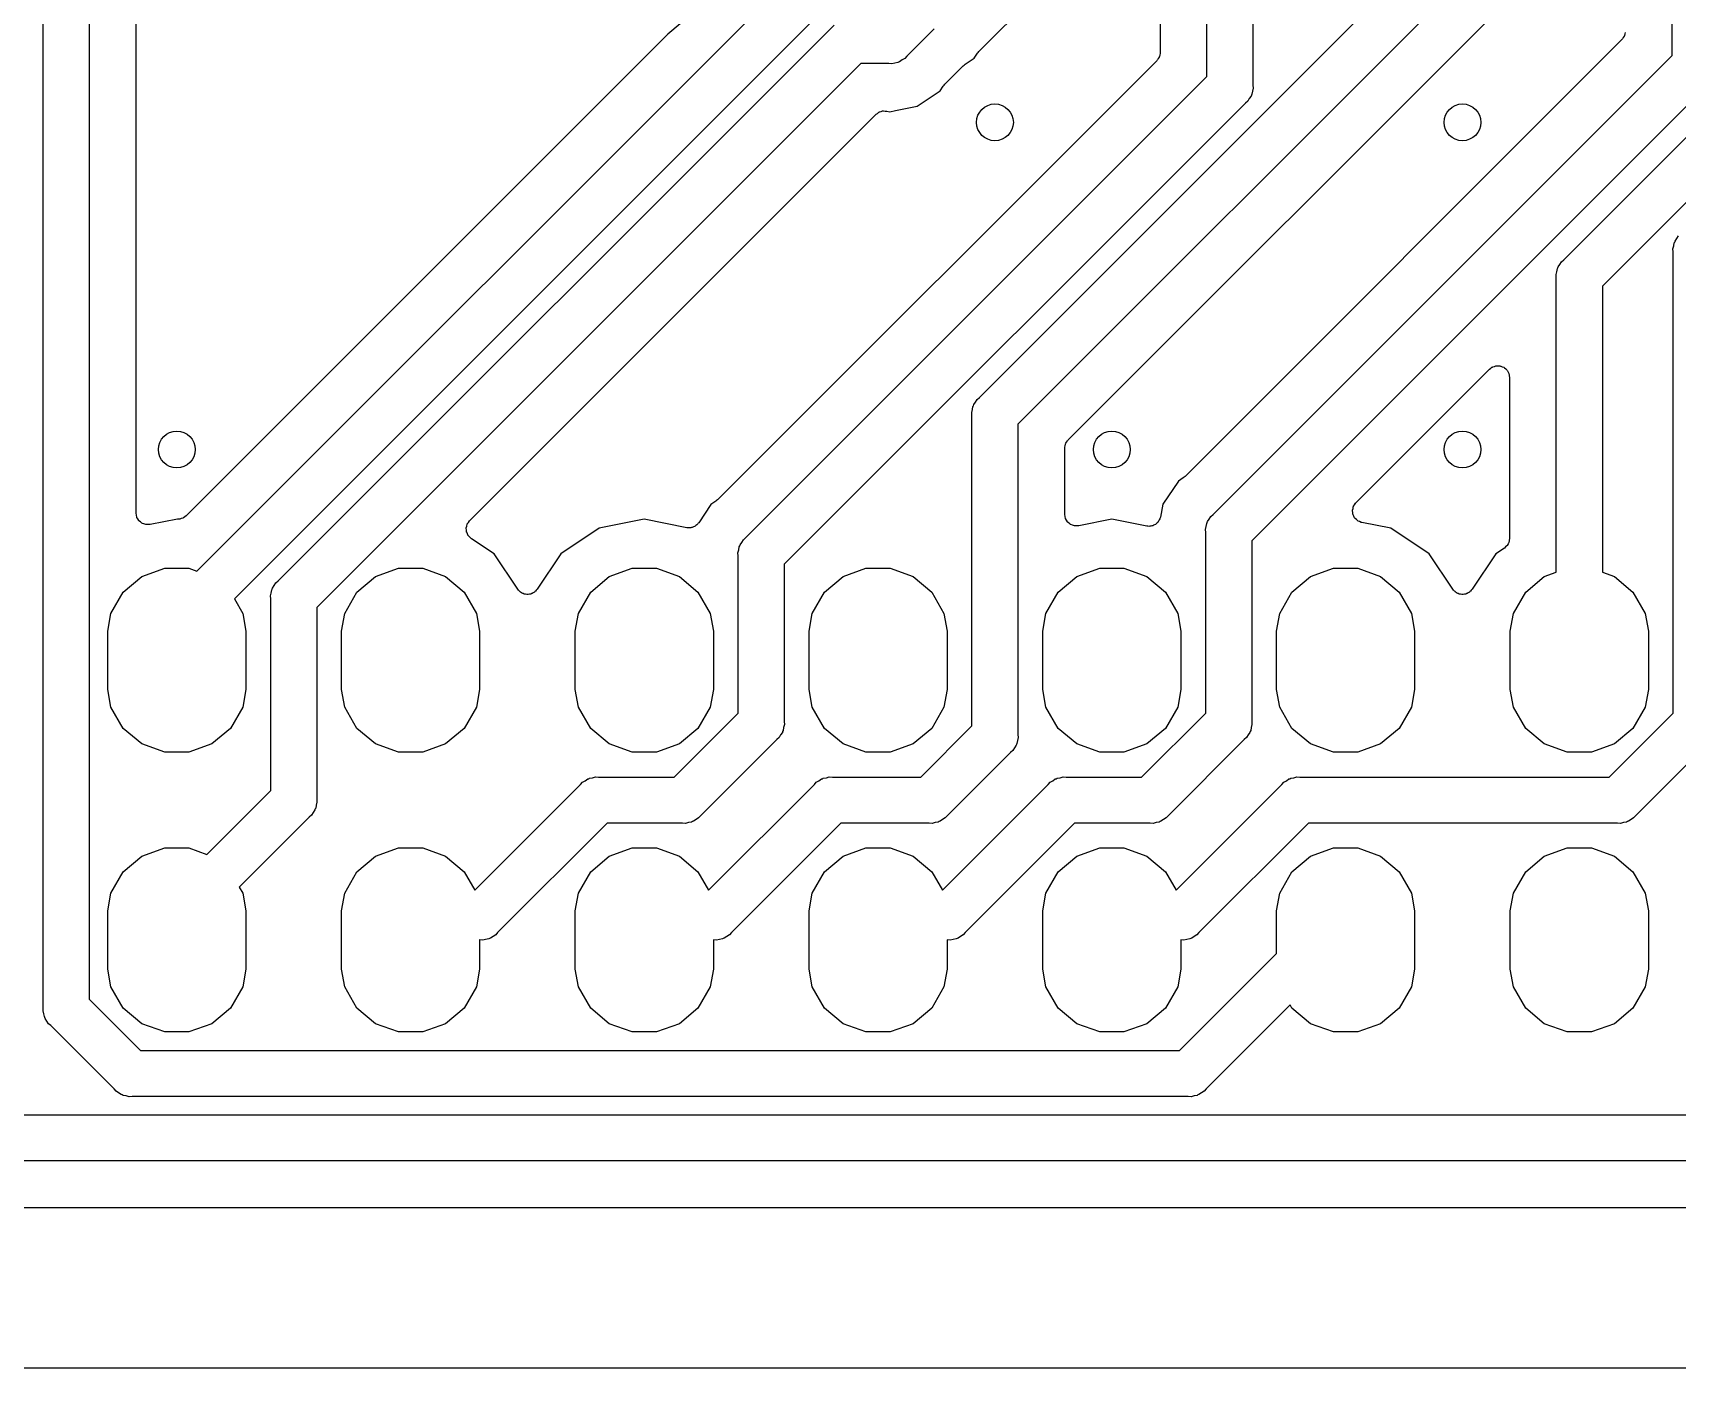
# Model space of a CAD drawing. Extents: x 106 to 188.7, y -135.7 to -88.7.
# Drawn here: x 122.9 to 140.76, y -135.71 to -121.2 of the extents above; entities that cross this region are included whole.
import ezdxf

# ---------------------------------------------------------------- set-up
doc = ezdxf.new("R2010")
doc.units = 0
doc.header["$MEASUREMENT"] = 0
doc.layers.add('BLACK', color=7, linetype='CONTINUOUS')

msp = doc.modelspace()

# ---------------------------------------------------------------- linework, layer by layer
at = {"layer": 'BLACK', "linetype": 'CONTINUOUS'}
for p, q in [((123.009, -131.796), (123.009, -112.971)), ((123.509, -113.064), (123.509, -131.703)), ((140.707, -121.448), (140.707, -115.848)), ((135.653, -121.677), (135.653, -118.601)), ((136.153, -118.694), (136.153, -121.769)), ((124.678, -127.051), (131.504, -120.226)), ((133.181, -125.165), (138.18, -120.165)), ((131.957, -120.48), (125.085, -127.352)), ((138.599, -120.453), (133.6, -125.453)), ((133.175, -121.404), (133.755, -120.824)), ((134.145, -125.626), (138.904, -120.867)), ((124.017, -126.421), (124.017, -121.079)), ((125.561, -127.158), (131.603, -121.116)), ((129.929, -121.103), (129.797, -121.214)), ((135.145, -121.063), (135.145, -121.414)), ((129.797, -121.214), (124.561, -126.45)), ((132.688, -121.157), (132.391, -121.454)), ((140.162, -121.275), (135.416, -126.021)), ((139.531, -123.667), (141.99, -121.207)), ((140.165, -121.27), (140.162, -121.275)), ((140.17, -121.267), (140.165, -121.27)), ((140.178, -121.252), (140.17, -121.267)), ((140.187, -121.239), (140.178, -121.252)), ((140.189, -121.233), (140.187, -121.239)), ((140.192, -121.229), (140.189, -121.233)), ((140.195, -121.212), (140.192, -121.229)), ((140.199, -121.196), (140.195, -121.212)), ((132.37, -121.479), (132.341, -121.496)), ((132.391, -121.454), (132.37, -121.479)), ((133.025, -121.542), (133.124, -121.476)), ((133.124, -121.476), (133.159, -121.423)), ((133.159, -121.423), (133.168, -121.414)), ((133.168, -121.414), (133.175, -121.404)), ((135.123, -121.481), (135.115, -121.495)), ((135.133, -121.467), (135.123, -121.481)), ((135.134, -121.462), (135.133, -121.467)), ((135.137, -121.457), (135.134, -121.462)), ((135.14, -121.441), (135.137, -121.457)), ((135.144, -121.425), (135.14, -121.441)), ((135.145, -121.414), (135.144, -121.419)), ((135.144, -121.419), (135.144, -121.425)), ((135.721, -126.435), (140.707, -121.448)), ((131.891, -121.535), (125.98, -127.446)), ((135.108, -121.504), (130.336, -126.275)), ((132.196, -121.535), (131.891, -121.535)), ((132.229, -121.538), (132.196, -121.535)), ((132.261, -121.529), (132.229, -121.538)), ((132.294, -121.524), (132.261, -121.529)), ((132.303, -121.518), (132.294, -121.524)), ((132.314, -121.515), (132.303, -121.518)), ((132.341, -121.496), (132.314, -121.515)), ((132.805, -121.759), (133.006, -121.558)), ((133.006, -121.558), (133.016, -121.551)), ((133.016, -121.551), (133.025, -121.542)), ((135.111, -121.499), (135.108, -121.504)), ((135.115, -121.495), (135.111, -121.499)), ((142.409, -121.496), (139.95, -123.955)), ((130.641, -126.689), (135.653, -121.677)), ((132.503, -121.999), (132.753, -121.831)), ((132.753, -121.831), (132.789, -121.779)), ((132.789, -121.779), (132.797, -121.77)), ((132.797, -121.77), (132.805, -121.759)), ((141.126, -121.736), (136.14, -126.723)), ((136.147, -121.834), (136.141, -121.867)), ((136.156, -121.802), (136.147, -121.834)), ((136.153, -121.769), (136.156, -121.802)), ((136.072, -121.965), (131.06, -126.977)), ((132.269, -122.045), (132.503, -121.999)), ((136.097, -121.943), (136.072, -121.965)), ((136.114, -121.915), (136.097, -121.943)), ((136.133, -121.888), (136.114, -121.915)), ((136.136, -121.877), (136.133, -121.888)), ((136.141, -121.867), (136.136, -121.877)), ((127.642, -126.503), (132.059, -122.086)), ((132.059, -122.086), (132.074, -122.076)), ((132.074, -122.076), (132.088, -122.064)), ((132.088, -122.064), (132.092, -122.063)), ((132.092, -122.063), (132.095, -122.061)), ((132.095, -122.061), (132.112, -122.056)), ((132.112, -122.056), (132.129, -122.05)), ((132.129, -122.05), (132.134, -122.05)), ((132.134, -122.05), (132.138, -122.049)), ((132.138, -122.049), (132.156, -122.051)), ((132.156, -122.051), (132.174, -122.051)), ((132.174, -122.051), (132.207, -122.058)), ((132.207, -122.058), (132.269, -122.045)), ((132.269, -122.045), (132.269, -122.045)), ((140.74, -123.464), (140.759, -123.437)), ((140.759, -123.437), (140.776, -123.408)), ((140.717, -123.549), (140.726, -123.517)), ((140.72, -123.582), (140.717, -123.549)), ((140.72, -128.594), (140.72, -123.582)), ((140.726, -123.517), (140.731, -123.484)), ((140.731, -123.484), (140.737, -123.475)), ((140.737, -123.475), (140.74, -123.464)), ((139.447, -123.829), (139.456, -123.797)), ((139.456, -123.797), (139.461, -123.764)), ((139.461, -123.764), (139.467, -123.755)), ((139.467, -123.755), (139.47, -123.744)), ((139.47, -123.744), (139.489, -123.717)), ((139.489, -123.717), (139.506, -123.688)), ((139.506, -123.688), (139.531, -123.667)), ((139.45, -123.862), (139.447, -123.829)), ((139.45, -127.063), (139.45, -123.862)), ((139.95, -123.955), (139.95, -127.063)), ((137.273, -126.308), (138.725, -124.856)), ((138.725, -124.856), (138.739, -124.846)), ((138.739, -124.846), (138.751, -124.836)), ((138.751, -124.836), (138.757, -124.834)), ((138.757, -124.834), (138.761, -124.83)), ((138.761, -124.83), (138.777, -124.826)), ((138.777, -124.826), (138.793, -124.821)), ((138.793, -124.821), (138.799, -124.821)), ((138.799, -124.821), (138.804, -124.819)), ((138.804, -124.819), (138.82, -124.821)), ((138.82, -124.821), (138.837, -124.821)), ((138.837, -124.821), (138.842, -124.822)), ((138.842, -124.822), (138.848, -124.823)), ((138.848, -124.823), (138.863, -124.83)), ((138.863, -124.83), (138.879, -124.836)), ((138.879, -124.836), (138.883, -124.839)), ((138.883, -124.839), (138.888, -124.842)), ((138.888, -124.842), (138.9, -124.853)), ((138.9, -124.853), (138.912, -124.864)), ((138.912, -124.864), (138.915, -124.869)), ((138.915, -124.869), (138.919, -124.873)), ((138.919, -124.873), (138.926, -124.888)), ((138.926, -124.888), (138.934, -124.902)), ((138.934, -124.902), (138.935, -124.908)), ((138.935, -124.908), (138.938, -124.913)), ((138.938, -124.913), (138.939, -124.929)), ((138.939, -124.929), (138.942, -124.946)), ((138.942, -124.946), (138.942, -126.696)), ((133.117, -125.253), (133.12, -125.242)), ((133.12, -125.242), (133.139, -125.215)), ((133.139, -125.215), (133.156, -125.186)), ((133.156, -125.186), (133.181, -125.165)), ((133.097, -125.327), (133.106, -125.295)), ((133.1, -125.36), (133.097, -125.327)), ((133.1, -128.733), (133.1, -125.36)), ((133.106, -125.295), (133.111, -125.262)), ((133.111, -125.262), (133.117, -125.253)), ((133.6, -125.453), (133.6, -128.826)), ((134.108, -125.705), (134.113, -125.688)), ((134.109, -125.71), (134.108, -125.705)), ((134.108, -125.716), (134.109, -125.71)), ((134.108, -126.434), (134.108, -125.716)), ((134.113, -125.688), (134.116, -125.672)), ((134.116, -125.672), (134.118, -125.667)), ((134.118, -125.667), (134.12, -125.662)), ((134.12, -125.662), (134.129, -125.648)), ((134.129, -125.648), (134.138, -125.634)), ((134.138, -125.634), (134.142, -125.63)), ((134.142, -125.63), (134.145, -125.626)), ((135.344, -126.073), (135.176, -126.323)), ((135.396, -126.037), (135.344, -126.073)), ((135.405, -126.029), (135.396, -126.037)), ((135.416, -126.021), (135.405, -126.029)), ((130.316, -126.291), (130.264, -126.327)), ((130.325, -126.283), (130.316, -126.291)), ((130.336, -126.275), (130.325, -126.283)), ((137.258, -126.33), (137.267, -126.314)), ((137.267, -126.314), (137.27, -126.312)), ((137.27, -126.312), (137.273, -126.308)), ((124.018, -126.422), (124.017, -126.421)), ((124.017, -126.423), (124.018, -126.422)), ((124.021, -126.444), (124.017, -126.423)), ((124.025, -126.464), (124.021, -126.444)), ((124.026, -126.465), (124.025, -126.464)), ((124.026, -126.467), (124.026, -126.465)), ((124.037, -126.484), (124.026, -126.467)), ((124.047, -126.502), (124.037, -126.484)), ((124.469, -126.485), (124.169, -126.545)), ((124.482, -126.487), (124.469, -126.485)), ((124.486, -126.486), (124.482, -126.487)), ((124.491, -126.486), (124.486, -126.486)), ((124.508, -126.48), (124.491, -126.486)), ((124.525, -126.475), (124.508, -126.48)), ((124.528, -126.473), (124.525, -126.475)), ((124.532, -126.471), (124.528, -126.473)), ((124.546, -126.46), (124.532, -126.471)), ((124.561, -126.45), (124.546, -126.46)), ((129.54, -126.487), (129.049, -126.585)), ((130.001, -126.579), (129.54, -126.487)), ((130.264, -126.327), (130.131, -126.525)), ((134.108, -126.436), (134.108, -126.434)), ((134.108, -126.437), (134.108, -126.436)), ((134.112, -126.458), (134.108, -126.437)), ((134.116, -126.478), (134.112, -126.458)), ((134.116, -126.479), (134.116, -126.478)), ((134.117, -126.48), (134.116, -126.479)), ((134.127, -126.498), (134.117, -126.48)), ((134.62, -126.487), (134.26, -126.559)), ((134.999, -126.563), (134.62, -126.487)), ((135.136, -126.494), (135.132, -126.504)), ((135.142, -126.484), (135.136, -126.494)), ((135.144, -126.473), (135.142, -126.484)), ((135.148, -126.463), (135.144, -126.473)), ((135.176, -126.323), (135.148, -126.463)), ((135.66, -126.512), (135.679, -126.485)), ((135.679, -126.485), (135.696, -126.456)), ((135.696, -126.456), (135.721, -126.435)), ((137.235, -126.395), (137.236, -126.391)), ((137.238, -126.413), (137.235, -126.395)), ((137.236, -126.387), (137.241, -126.37)), ((137.236, -126.391), (137.236, -126.387)), ((137.24, -126.431), (137.238, -126.413)), ((137.242, -126.435), (137.24, -126.431)), ((137.241, -126.37), (137.244, -126.352)), ((137.242, -126.439), (137.242, -126.435)), ((137.251, -126.455), (137.242, -126.439)), ((137.244, -126.352), (137.246, -126.349)), ((137.246, -126.349), (137.247, -126.344)), ((137.247, -126.344), (137.258, -126.33)), ((137.258, -126.471), (137.251, -126.455)), ((137.261, -126.474), (137.258, -126.471)), ((137.263, -126.478), (137.261, -126.474)), ((137.277, -126.489), (137.263, -126.478)), ((137.29, -126.502), (137.277, -126.489)), ((124.048, -126.503), (124.047, -126.502)), ((124.049, -126.504), (124.048, -126.503)), ((124.065, -126.517), (124.049, -126.504)), ((124.081, -126.531), (124.065, -126.517)), ((124.082, -126.531), (124.081, -126.531)), ((124.083, -126.532), (124.082, -126.531)), ((124.103, -126.539), (124.083, -126.532)), ((124.122, -126.546), (124.103, -126.539)), ((124.124, -126.546), (124.122, -126.546)), ((124.125, -126.546), (124.124, -126.546)), ((124.146, -126.546), (124.125, -126.546)), ((124.166, -126.546), (124.146, -126.546)), ((124.168, -126.545), (124.166, -126.546)), ((124.169, -126.545), (124.168, -126.545)), ((127.605, -126.582), (127.61, -126.562)), ((127.605, -126.583), (127.605, -126.582)), ((127.605, -126.585), (127.605, -126.583)), ((127.607, -126.605), (127.605, -126.585)), ((127.609, -126.626), (127.607, -126.605)), ((127.609, -126.627), (127.609, -126.626)), ((127.61, -126.629), (127.609, -126.627)), ((127.61, -126.562), (127.615, -126.542)), ((127.619, -126.647), (127.61, -126.629)), ((127.615, -126.542), (127.616, -126.541)), ((127.616, -126.539), (127.628, -126.522)), ((127.616, -126.541), (127.616, -126.539)), ((127.627, -126.666), (127.619, -126.647)), ((127.628, -126.667), (127.627, -126.666)), ((127.628, -126.522), (127.64, -126.505)), ((127.629, -126.668), (127.628, -126.667)), ((127.644, -126.682), (127.629, -126.668)), ((127.64, -126.505), (127.641, -126.504)), ((127.641, -126.504), (127.642, -126.503)), ((129.049, -126.585), (128.633, -126.863)), ((130.009, -126.579), (130.001, -126.579)), ((130.017, -126.581), (130.009, -126.579)), ((130.031, -126.58), (130.017, -126.581)), ((130.045, -126.58), (130.031, -126.58)), ((130.053, -126.577), (130.045, -126.58)), ((130.061, -126.576), (130.053, -126.577)), ((130.073, -126.57), (130.061, -126.576)), ((130.086, -126.566), (130.073, -126.57)), ((130.093, -126.561), (130.086, -126.566)), ((130.1, -126.557), (130.093, -126.561)), ((130.11, -126.547), (130.1, -126.557)), ((130.121, -126.538), (130.11, -126.547)), ((130.125, -126.531), (130.121, -126.538)), ((130.131, -126.525), (130.125, -126.531)), ((134.138, -126.516), (134.127, -126.498)), ((134.139, -126.517), (134.138, -126.516)), ((134.14, -126.518), (134.139, -126.517)), ((134.156, -126.531), (134.14, -126.518)), ((134.171, -126.544), (134.156, -126.531)), ((134.173, -126.545), (134.171, -126.544)), ((134.174, -126.546), (134.173, -126.545)), ((134.194, -126.552), (134.174, -126.546)), ((134.213, -126.56), (134.194, -126.552)), ((134.214, -126.56), (134.213, -126.56)), ((134.216, -126.56), (134.214, -126.56)), ((134.236, -126.56), (134.216, -126.56)), ((134.257, -126.56), (134.236, -126.56)), ((134.258, -126.559), (134.257, -126.56)), ((134.26, -126.559), (134.258, -126.559)), ((135.01, -126.563), (134.999, -126.563)), ((135.021, -126.565), (135.01, -126.563)), ((135.032, -126.563), (135.021, -126.565)), ((135.043, -126.564), (135.032, -126.563)), ((135.053, -126.56), (135.043, -126.564)), ((135.064, -126.558), (135.053, -126.56)), ((135.074, -126.553), (135.064, -126.558)), ((135.085, -126.549), (135.074, -126.553)), ((135.093, -126.543), (135.085, -126.549)), ((135.103, -126.537), (135.093, -126.543)), ((135.11, -126.529), (135.103, -126.537)), ((135.119, -126.522), (135.11, -126.529)), ((135.125, -126.512), (135.119, -126.522)), ((135.132, -126.504), (135.125, -126.512)), ((135.637, -126.597), (135.646, -126.565)), ((135.64, -126.63), (135.637, -126.597)), ((135.64, -128.594), (135.64, -126.63)), ((135.646, -126.565), (135.651, -126.532)), ((135.651, -126.532), (135.657, -126.523)), ((135.657, -126.523), (135.66, -126.512)), ((137.293, -126.504), (137.29, -126.502)), ((137.297, -126.507), (137.293, -126.504)), ((137.313, -126.513), (137.297, -126.507)), ((137.33, -126.521), (137.313, -126.513)), ((137.334, -126.521), (137.33, -126.521)), ((137.338, -126.523), (137.334, -126.521)), ((137.651, -126.585), (137.338, -126.523)), ((138.067, -126.863), (137.651, -126.585)), ((127.659, -126.697), (127.644, -126.682)), ((127.66, -126.698), (127.659, -126.697)), ((127.661, -126.699), (127.66, -126.698)), ((127.907, -126.863), (127.661, -126.699)), ((130.557, -126.851), (130.566, -126.819)), ((130.56, -126.884), (130.557, -126.851)), ((130.566, -126.819), (130.571, -126.786)), ((130.571, -126.786), (130.577, -126.777)), ((130.577, -126.777), (130.58, -126.766)), ((130.58, -126.766), (130.599, -126.739)), ((130.599, -126.739), (130.616, -126.71)), ((130.616, -126.71), (130.641, -126.689)), ((136.14, -126.723), (136.14, -128.686)), ((138.886, -126.801), (138.793, -126.863)), ((138.899, -126.789), (138.886, -126.801)), ((138.912, -126.777), (138.899, -126.789)), ((138.914, -126.774), (138.912, -126.777)), ((138.917, -126.771), (138.914, -126.774)), ((138.925, -126.755), (138.917, -126.771)), ((138.934, -126.739), (138.925, -126.755)), ((138.935, -126.735), (138.934, -126.739)), ((138.937, -126.731), (138.935, -126.735)), ((138.939, -126.713), (138.937, -126.731)), ((138.942, -126.696), (138.939, -126.713)), ((124.079, -127.11), (124.328, -127.02)), ((124.328, -127.02), (124.592, -127.02)), ((124.592, -127.02), (124.678, -127.051)), ((126.619, -127.11), (126.868, -127.02)), ((126.868, -127.02), (127.132, -127.02)), ((127.132, -127.02), (127.381, -127.11)), ((128.164, -127.248), (127.907, -126.863)), ((128.633, -126.863), (128.376, -127.248)), ((129.159, -127.11), (129.408, -127.02)), ((129.408, -127.02), (129.672, -127.02)), ((129.672, -127.02), (129.921, -127.11)), ((130.56, -128.594), (130.56, -126.884)), ((131.06, -126.977), (131.06, -128.686)), ((131.699, -127.11), (131.948, -127.02)), ((131.948, -127.02), (132.212, -127.02)), ((132.212, -127.02), (132.461, -127.11)), ((134.239, -127.11), (134.488, -127.02)), ((134.488, -127.02), (134.752, -127.02)), ((134.752, -127.02), (135.001, -127.11)), ((136.779, -127.11), (137.028, -127.02)), ((137.028, -127.02), (137.292, -127.02)), ((137.292, -127.02), (137.541, -127.11)), ((138.324, -127.248), (138.067, -126.863)), ((138.793, -126.863), (138.536, -127.248)), ((123.877, -127.28), (124.079, -127.11)), ((125.5, -127.236), (125.519, -127.208)), ((125.519, -127.208), (125.536, -127.18)), ((125.536, -127.18), (125.561, -127.158)), ((126.417, -127.28), (126.619, -127.11)), ((127.381, -127.11), (127.583, -127.28)), ((128.957, -127.28), (129.159, -127.11)), ((129.921, -127.11), (130.123, -127.28)), ((131.497, -127.28), (131.699, -127.11)), ((132.461, -127.11), (132.663, -127.28)), ((134.037, -127.28), (134.239, -127.11)), ((135.001, -127.11), (135.203, -127.28)), ((136.577, -127.28), (136.779, -127.11)), ((137.541, -127.11), (137.743, -127.28)), ((139.117, -127.28), (139.319, -127.11)), ((139.319, -127.11), (139.45, -127.063)), ((139.95, -127.063), (140.081, -127.11)), ((140.081, -127.11), (140.283, -127.28)), ((123.744, -127.51), (123.877, -127.28)), ((125.085, -127.352), (125.176, -127.51)), ((125.477, -127.321), (125.486, -127.289)), ((125.48, -127.354), (125.477, -127.321)), ((125.48, -129.436), (125.48, -127.354)), ((125.486, -127.289), (125.491, -127.256)), ((125.491, -127.256), (125.497, -127.246)), ((125.497, -127.246), (125.5, -127.236)), ((126.284, -127.51), (126.417, -127.28)), ((127.583, -127.28), (127.716, -127.51)), ((128.174, -127.258), (128.164, -127.248)), ((128.182, -127.269), (128.174, -127.258)), ((128.189, -127.274), (128.182, -127.269)), ((128.195, -127.28), (128.189, -127.274)), ((128.207, -127.286), (128.195, -127.28)), ((128.219, -127.294), (128.207, -127.286)), ((128.227, -127.296), (128.219, -127.294)), ((128.234, -127.3), (128.227, -127.296)), ((128.248, -127.301), (128.234, -127.3)), ((128.262, -127.304), (128.248, -127.301)), ((128.27, -127.304), (128.262, -127.304)), ((128.278, -127.304), (128.27, -127.304)), ((128.292, -127.301), (128.278, -127.304)), ((128.306, -127.3), (128.292, -127.301)), ((128.313, -127.296), (128.306, -127.3)), ((128.321, -127.294), (128.313, -127.296)), ((128.333, -127.286), (128.321, -127.294)), ((128.345, -127.28), (128.333, -127.286)), ((128.351, -127.274), (128.345, -127.28)), ((128.358, -127.269), (128.351, -127.274)), ((128.366, -127.258), (128.358, -127.269)), ((128.376, -127.248), (128.366, -127.258)), ((128.824, -127.51), (128.957, -127.28)), ((130.123, -127.28), (130.256, -127.51)), ((131.364, -127.51), (131.497, -127.28)), ((132.663, -127.28), (132.796, -127.51)), ((133.904, -127.51), (134.037, -127.28)), ((135.203, -127.28), (135.336, -127.51)), ((136.444, -127.51), (136.577, -127.28)), ((137.743, -127.28), (137.876, -127.51)), ((138.334, -127.258), (138.324, -127.248)), ((138.342, -127.269), (138.334, -127.258)), ((138.349, -127.274), (138.342, -127.269)), ((138.355, -127.28), (138.349, -127.274)), ((138.367, -127.286), (138.355, -127.28)), ((138.379, -127.294), (138.367, -127.286)), ((138.387, -127.296), (138.379, -127.294)), ((138.394, -127.3), (138.387, -127.296)), ((138.408, -127.301), (138.394, -127.3)), ((138.422, -127.304), (138.408, -127.301)), ((138.43, -127.304), (138.422, -127.304)), ((138.438, -127.304), (138.43, -127.304)), ((138.452, -127.301), (138.438, -127.304)), ((138.466, -127.3), (138.452, -127.301)), ((138.473, -127.296), (138.466, -127.3)), ((138.481, -127.294), (138.473, -127.296)), ((138.493, -127.286), (138.481, -127.294)), ((138.505, -127.28), (138.493, -127.286)), ((138.511, -127.274), (138.505, -127.28)), ((138.518, -127.269), (138.511, -127.274)), ((138.526, -127.258), (138.518, -127.269)), ((138.536, -127.248), (138.526, -127.258)), ((138.984, -127.51), (139.117, -127.28)), ((140.283, -127.28), (140.416, -127.51)), ((123.71, -127.704), (123.744, -127.51)), ((125.176, -127.51), (125.21, -127.704)), ((125.98, -127.446), (125.98, -129.529)), ((126.25, -127.704), (126.284, -127.51)), ((127.716, -127.51), (127.75, -127.704)), ((128.79, -127.704), (128.824, -127.51)), ((130.256, -127.51), (130.29, -127.704)), ((131.33, -127.704), (131.364, -127.51)), ((132.796, -127.51), (132.83, -127.704)), ((133.87, -127.704), (133.904, -127.51)), ((135.336, -127.51), (135.37, -127.704)), ((136.41, -127.704), (136.444, -127.51)), ((137.876, -127.51), (137.91, -127.704)), ((138.95, -127.704), (138.984, -127.51)), ((140.416, -127.51), (140.45, -127.704)), ((123.71, -128.336), (123.71, -127.704)), ((125.21, -127.704), (125.21, -128.336)), ((126.25, -128.336), (126.25, -127.704)), ((127.75, -127.704), (127.75, -128.336)), ((128.79, -128.336), (128.79, -127.704)), ((130.29, -127.704), (130.29, -128.336)), ((131.33, -128.336), (131.33, -127.704)), ((132.83, -127.704), (132.83, -128.336)), ((133.87, -128.336), (133.87, -127.704)), ((135.37, -127.704), (135.37, -128.336)), ((136.41, -128.336), (136.41, -127.704)), ((137.91, -127.704), (137.91, -128.336)), ((138.95, -128.336), (138.95, -127.704)), ((140.45, -127.704), (140.45, -128.336)), ((123.744, -128.53), (123.71, -128.336)), ((125.21, -128.336), (125.176, -128.53)), ((126.284, -128.53), (126.25, -128.336)), ((127.75, -128.336), (127.716, -128.53)), ((128.824, -128.53), (128.79, -128.336)), ((130.29, -128.336), (130.256, -128.53)), ((131.364, -128.53), (131.33, -128.336)), ((132.83, -128.336), (132.796, -128.53)), ((133.904, -128.53), (133.87, -128.336)), ((135.37, -128.336), (135.336, -128.53)), ((136.444, -128.53), (136.41, -128.336)), ((137.91, -128.336), (137.876, -128.53)), ((138.984, -128.53), (138.95, -128.336)), ((140.45, -128.336), (140.416, -128.53)), ((123.877, -128.76), (123.744, -128.53)), ((125.176, -128.53), (125.043, -128.76)), ((126.417, -128.76), (126.284, -128.53)), ((127.716, -128.53), (127.583, -128.76)), ((128.957, -128.76), (128.824, -128.53)), ((129.864, -129.29), (130.56, -128.594)), ((130.256, -128.53), (130.123, -128.76)), ((131.497, -128.76), (131.364, -128.53)), ((132.796, -128.53), (132.663, -128.76)), ((134.037, -128.76), (133.904, -128.53)), ((134.944, -129.29), (135.64, -128.594)), ((135.336, -128.53), (135.203, -128.76)), ((136.577, -128.76), (136.444, -128.53)), ((137.876, -128.53), (137.743, -128.76)), ((139.117, -128.76), (138.984, -128.53)), ((140.024, -129.29), (140.72, -128.594)), ((140.416, -128.53), (140.283, -128.76)), ((124.079, -128.93), (123.877, -128.76)), ((125.043, -128.76), (124.841, -128.93)), ((126.619, -128.93), (126.417, -128.76)), ((127.583, -128.76), (127.381, -128.93)), ((129.159, -128.93), (128.957, -128.76)), ((130.123, -128.76), (129.921, -128.93)), ((131.04, -128.804), (131.021, -128.832)), ((131.043, -128.794), (131.04, -128.804)), ((131.049, -128.784), (131.043, -128.794)), ((131.054, -128.751), (131.049, -128.784)), ((131.063, -128.719), (131.054, -128.751)), ((131.06, -128.686), (131.063, -128.719)), ((131.699, -128.93), (131.497, -128.76)), ((132.663, -128.76), (132.461, -128.93)), ((132.543, -129.29), (133.1, -128.733)), ((134.239, -128.93), (134.037, -128.76)), ((135.203, -128.76), (135.001, -128.93)), ((136.12, -128.804), (136.101, -128.832)), ((136.123, -128.794), (136.12, -128.804)), ((136.129, -128.784), (136.123, -128.794)), ((136.134, -128.751), (136.129, -128.784)), ((136.143, -128.719), (136.134, -128.751)), ((136.14, -128.686), (136.143, -128.719)), ((136.779, -128.93), (136.577, -128.76)), ((137.743, -128.76), (137.541, -128.93)), ((139.319, -128.93), (139.117, -128.76)), ((140.283, -128.76), (140.081, -128.93)), ((124.328, -129.02), (124.079, -128.93)), ((124.841, -128.93), (124.592, -129.02)), ((126.868, -129.02), (126.619, -128.93)), ((127.381, -128.93), (127.132, -129.02)), ((129.408, -129.02), (129.159, -128.93)), ((129.921, -128.93), (129.672, -129.02)), ((130.979, -128.882), (130.152, -129.709)), ((131.004, -128.86), (130.979, -128.882)), ((131.021, -128.832), (131.004, -128.86)), ((131.948, -129.02), (131.699, -128.93)), ((132.461, -128.93), (132.212, -129.02)), ((133.561, -128.972), (133.544, -129)), ((133.58, -128.944), (133.561, -128.972)), ((133.583, -128.934), (133.58, -128.944)), ((133.589, -128.924), (133.583, -128.934)), ((133.594, -128.891), (133.589, -128.924)), ((133.603, -128.859), (133.594, -128.891)), ((133.6, -128.826), (133.603, -128.859)), ((134.488, -129.02), (134.239, -128.93)), ((135.001, -128.93), (134.752, -129.02)), ((136.059, -128.882), (135.232, -129.709)), ((136.084, -128.86), (136.059, -128.882)), ((136.101, -128.832), (136.084, -128.86)), ((137.028, -129.02), (136.779, -128.93)), ((137.541, -128.93), (137.292, -129.02)), ((139.568, -129.02), (139.319, -128.93)), ((140.081, -128.93), (139.832, -129.02)), ((141.139, -128.882), (140.312, -129.709)), ((124.592, -129.02), (124.328, -129.02)), ((127.132, -129.02), (126.868, -129.02)), ((129.672, -129.02), (129.408, -129.02)), ((132.212, -129.02), (131.948, -129.02)), ((133.519, -129.022), (132.832, -129.709)), ((133.544, -129), (133.519, -129.022)), ((134.752, -129.02), (134.488, -129.02)), ((137.292, -129.02), (137.028, -129.02)), ((139.832, -129.02), (139.568, -129.02)), ((128.848, -129.371), (128.869, -129.346)), ((128.869, -129.346), (128.898, -129.329)), ((128.898, -129.329), (128.925, -129.31)), ((128.925, -129.31), (128.936, -129.307)), ((128.936, -129.307), (128.945, -129.301)), ((128.945, -129.301), (128.978, -129.296)), ((128.978, -129.296), (129.01, -129.287)), ((129.01, -129.287), (129.043, -129.29)), ((129.043, -129.29), (129.864, -129.29)), ((131.388, -129.371), (131.409, -129.346)), ((131.409, -129.346), (131.438, -129.329)), ((131.438, -129.329), (131.465, -129.31)), ((131.465, -129.31), (131.476, -129.307)), ((131.476, -129.307), (131.485, -129.301)), ((131.485, -129.301), (131.518, -129.296)), ((131.518, -129.296), (131.55, -129.287)), ((131.55, -129.287), (131.583, -129.29)), ((131.583, -129.29), (132.543, -129.29)), ((133.928, -129.371), (133.949, -129.346)), ((133.949, -129.346), (133.978, -129.329)), ((133.978, -129.329), (134.005, -129.31)), ((134.005, -129.31), (134.016, -129.307)), ((134.016, -129.307), (134.025, -129.301)), ((134.025, -129.301), (134.058, -129.296)), ((134.058, -129.296), (134.09, -129.287)), ((134.09, -129.287), (134.123, -129.29)), ((134.123, -129.29), (134.944, -129.29)), ((136.468, -129.371), (136.489, -129.346)), ((136.489, -129.346), (136.518, -129.329)), ((136.518, -129.329), (136.545, -129.31)), ((136.545, -129.31), (136.556, -129.307)), ((136.556, -129.307), (136.565, -129.301)), ((136.565, -129.301), (136.598, -129.296)), ((136.598, -129.296), (136.63, -129.287)), ((136.63, -129.287), (136.663, -129.29)), ((136.663, -129.29), (140.024, -129.29)), ((124.786, -130.131), (125.48, -129.436)), ((125.98, -129.529), (125.983, -129.562)), ((127.699, -130.52), (128.848, -129.371)), ((130.239, -130.52), (131.388, -129.371)), ((132.779, -130.52), (133.928, -129.371)), ((135.319, -130.52), (136.468, -129.371)), ((125.924, -129.703), (125.899, -129.724)), ((125.941, -129.674), (125.924, -129.703)), ((125.96, -129.647), (125.941, -129.674)), ((125.963, -129.636), (125.96, -129.647)), ((125.969, -129.627), (125.963, -129.636)), ((125.974, -129.594), (125.969, -129.627)), ((125.983, -129.562), (125.974, -129.594)), ((130.152, -129.709), (130.13, -129.734)), ((132.832, -129.709), (132.81, -129.734)), ((135.232, -129.709), (135.21, -129.734)), ((140.312, -129.709), (140.29, -129.734)), ((125.899, -129.724), (125.138, -130.485)), ((129.136, -129.79), (127.946, -130.979)), ((129.956, -129.79), (129.136, -129.79)), ((129.989, -129.793), (129.956, -129.79)), ((130.021, -129.784), (129.989, -129.793)), ((130.054, -129.779), (130.021, -129.784)), ((130.064, -129.773), (130.054, -129.779)), ((130.074, -129.77), (130.064, -129.773)), ((130.102, -129.751), (130.074, -129.77)), ((130.13, -129.734), (130.102, -129.751)), ((131.676, -129.79), (130.486, -130.979)), ((132.636, -129.79), (131.676, -129.79)), ((132.669, -129.793), (132.636, -129.79)), ((132.701, -129.784), (132.669, -129.793)), ((132.734, -129.779), (132.701, -129.784)), ((132.744, -129.773), (132.734, -129.779)), ((132.754, -129.77), (132.744, -129.773)), ((132.781, -129.751), (132.754, -129.77)), ((132.81, -129.734), (132.781, -129.751)), ((134.216, -129.79), (133.026, -130.979)), ((135.036, -129.79), (134.216, -129.79)), ((135.069, -129.793), (135.036, -129.79)), ((135.101, -129.784), (135.069, -129.793)), ((135.134, -129.779), (135.101, -129.784)), ((135.144, -129.773), (135.134, -129.779)), ((135.154, -129.77), (135.144, -129.773)), ((135.182, -129.751), (135.154, -129.77)), ((135.21, -129.734), (135.182, -129.751)), ((136.756, -129.79), (135.566, -130.979)), ((140.116, -129.79), (136.756, -129.79)), ((140.149, -129.793), (140.116, -129.79)), ((140.181, -129.784), (140.149, -129.793)), ((140.214, -129.779), (140.181, -129.784)), ((140.224, -129.773), (140.214, -129.779)), ((140.234, -129.77), (140.224, -129.773)), ((140.262, -129.751), (140.234, -129.77)), ((140.29, -129.734), (140.262, -129.751)), ((124.079, -130.15), (124.328, -130.06)), ((124.328, -130.06), (124.592, -130.06)), ((124.592, -130.06), (124.786, -130.131)), ((126.619, -130.15), (126.868, -130.06)), ((126.868, -130.06), (127.132, -130.06)), ((127.132, -130.06), (127.381, -130.15)), ((129.159, -130.15), (129.408, -130.06)), ((129.408, -130.06), (129.672, -130.06)), ((129.672, -130.06), (129.921, -130.15)), ((131.699, -130.15), (131.948, -130.06)), ((131.948, -130.06), (132.212, -130.06)), ((132.212, -130.06), (132.461, -130.15)), ((134.239, -130.15), (134.488, -130.06)), ((134.488, -130.06), (134.752, -130.06)), ((134.752, -130.06), (135.001, -130.15)), ((136.779, -130.15), (137.028, -130.06)), ((137.028, -130.06), (137.292, -130.06)), ((137.292, -130.06), (137.541, -130.15)), ((139.319, -130.15), (139.568, -130.06)), ((139.568, -130.06), (139.832, -130.06)), ((139.832, -130.06), (140.081, -130.15)), ((123.877, -130.32), (124.079, -130.15)), ((126.417, -130.32), (126.619, -130.15)), ((127.381, -130.15), (127.583, -130.32)), ((128.957, -130.32), (129.159, -130.15)), ((129.921, -130.15), (130.123, -130.32)), ((131.497, -130.32), (131.699, -130.15)), ((132.461, -130.15), (132.663, -130.32)), ((134.037, -130.32), (134.239, -130.15)), ((135.001, -130.15), (135.203, -130.32)), ((136.577, -130.32), (136.779, -130.15)), ((137.541, -130.15), (137.743, -130.32)), ((139.117, -130.32), (139.319, -130.15)), ((140.081, -130.15), (140.283, -130.32)), ((123.744, -130.55), (123.877, -130.32)), ((126.284, -130.55), (126.417, -130.32)), ((127.583, -130.32), (127.699, -130.52)), ((128.824, -130.55), (128.957, -130.32)), ((130.123, -130.32), (130.239, -130.52)), ((131.364, -130.55), (131.497, -130.32)), ((132.663, -130.32), (132.779, -130.52)), ((133.904, -130.55), (134.037, -130.32)), ((135.203, -130.32), (135.319, -130.52)), ((136.444, -130.55), (136.577, -130.32)), ((137.743, -130.32), (137.876, -130.55)), ((138.984, -130.55), (139.117, -130.32)), ((140.283, -130.32), (140.416, -130.55)), ((123.71, -130.744), (123.744, -130.55)), ((125.138, -130.485), (125.176, -130.55)), ((125.176, -130.55), (125.21, -130.744)), ((126.25, -130.744), (126.284, -130.55)), ((128.79, -130.744), (128.824, -130.55)), ((131.33, -130.744), (131.364, -130.55)), ((133.87, -130.744), (133.904, -130.55)), ((136.41, -130.744), (136.444, -130.55)), ((137.876, -130.55), (137.91, -130.744)), ((138.95, -130.744), (138.984, -130.55)), ((140.416, -130.55), (140.45, -130.744)), ((123.71, -131.376), (123.71, -130.744)), ((125.21, -130.744), (125.21, -131.376)), ((126.25, -131.376), (126.25, -130.744)), ((128.79, -131.376), (128.79, -130.744)), ((131.33, -131.376), (131.33, -130.744)), ((133.87, -131.376), (133.87, -130.744)), ((136.41, -131.206), (136.41, -130.744)), ((137.91, -130.744), (137.91, -131.376)), ((138.95, -131.376), (138.95, -130.744)), ((140.45, -130.744), (140.45, -131.376)), ((127.751, -131.06), (127.75, -131.06)), ((127.75, -131.06), (127.75, -131.376)), ((127.784, -131.063), (127.751, -131.06)), ((127.816, -131.054), (127.784, -131.063)), ((127.849, -131.049), (127.816, -131.054)), ((127.858, -131.043), (127.849, -131.049)), ((127.869, -131.04), (127.858, -131.043)), ((127.896, -131.021), (127.869, -131.04)), ((127.925, -131.004), (127.896, -131.021)), ((127.946, -130.979), (127.925, -131.004)), ((130.291, -131.06), (130.29, -131.06)), ((130.29, -131.06), (130.29, -131.376)), ((130.324, -131.063), (130.291, -131.06)), ((130.356, -131.054), (130.324, -131.063)), ((130.389, -131.049), (130.356, -131.054)), ((130.398, -131.043), (130.389, -131.049)), ((130.409, -131.04), (130.398, -131.043)), ((130.436, -131.021), (130.409, -131.04)), ((130.465, -131.004), (130.436, -131.021)), ((130.486, -130.979), (130.465, -131.004)), ((132.831, -131.06), (132.83, -131.06)), ((132.83, -131.06), (132.83, -131.376)), ((132.864, -131.063), (132.831, -131.06)), ((132.896, -131.054), (132.864, -131.063)), ((132.929, -131.049), (132.896, -131.054)), ((132.938, -131.043), (132.929, -131.049)), ((132.949, -131.04), (132.938, -131.043)), ((132.976, -131.021), (132.949, -131.04)), ((133.005, -131.004), (132.976, -131.021)), ((133.026, -130.979), (133.005, -131.004)), ((135.371, -131.06), (135.37, -131.06)), ((135.37, -131.06), (135.37, -131.376)), ((135.404, -131.063), (135.371, -131.06)), ((135.436, -131.054), (135.404, -131.063)), ((135.469, -131.049), (135.436, -131.054)), ((135.478, -131.043), (135.469, -131.049)), ((135.489, -131.04), (135.478, -131.043)), ((135.516, -131.021), (135.489, -131.04)), ((135.545, -131.004), (135.516, -131.021)), ((135.566, -130.979), (135.545, -131.004)), ((135.356, -132.26), (136.41, -131.206)), ((123.744, -131.57), (123.71, -131.376)), ((125.21, -131.376), (125.176, -131.57)), ((126.284, -131.57), (126.25, -131.376)), ((127.75, -131.376), (127.716, -131.57)), ((128.824, -131.57), (128.79, -131.376)), ((130.29, -131.376), (130.256, -131.57)), ((131.364, -131.57), (131.33, -131.376)), ((132.83, -131.376), (132.796, -131.57)), ((133.904, -131.57), (133.87, -131.376)), ((135.37, -131.376), (135.336, -131.57)), ((137.91, -131.376), (137.876, -131.57)), ((138.984, -131.57), (138.95, -131.376)), ((140.45, -131.376), (140.416, -131.57)), ((123.877, -131.8), (123.744, -131.57)), ((125.176, -131.57), (125.043, -131.8)), ((126.417, -131.8), (126.284, -131.57)), ((127.716, -131.57), (127.583, -131.8)), ((128.957, -131.8), (128.824, -131.57)), ((130.256, -131.57), (130.123, -131.8)), ((131.497, -131.8), (131.364, -131.57)), ((132.796, -131.57), (132.663, -131.8)), ((134.037, -131.8), (133.904, -131.57)), ((135.336, -131.57), (135.203, -131.8)), ((137.876, -131.57), (137.743, -131.8)), ((139.117, -131.8), (138.984, -131.57)), ((140.416, -131.57), (140.283, -131.8)), ((123.007, -131.829), (123.009, -131.796)), ((123.015, -131.861), (123.007, -131.829)), ((123.509, -131.703), (124.066, -132.26)), ((124.079, -131.97), (123.877, -131.8)), ((125.043, -131.8), (124.841, -131.97)), ((126.619, -131.97), (126.417, -131.8)), ((127.583, -131.8), (127.381, -131.97)), ((129.159, -131.97), (128.957, -131.8)), ((130.123, -131.8), (129.921, -131.97)), ((131.699, -131.97), (131.497, -131.8)), ((132.663, -131.8), (132.461, -131.97)), ((134.239, -131.97), (134.037, -131.8)), ((135.203, -131.8), (135.001, -131.97)), ((136.557, -131.766), (135.644, -132.679)), ((136.577, -131.8), (136.557, -131.766)), ((136.779, -131.97), (136.577, -131.8)), ((137.743, -131.8), (137.541, -131.97)), ((139.319, -131.97), (139.117, -131.8)), ((140.283, -131.8), (140.081, -131.97)), ((123.021, -131.893), (123.015, -131.861)), ((123.026, -131.903), (123.021, -131.893)), ((123.029, -131.914), (123.026, -131.903)), ((123.048, -131.941), (123.029, -131.914)), ((123.065, -131.97), (123.048, -131.941)), ((123.09, -131.991), (123.065, -131.97)), ((123.778, -132.679), (123.09, -131.991)), ((124.328, -132.06), (124.079, -131.97)), ((124.841, -131.97), (124.592, -132.06)), ((126.868, -132.06), (126.619, -131.97)), ((127.381, -131.97), (127.132, -132.06)), ((129.408, -132.06), (129.159, -131.97)), ((129.921, -131.97), (129.672, -132.06)), ((131.948, -132.06), (131.699, -131.97)), ((132.461, -131.97), (132.212, -132.06)), ((134.488, -132.06), (134.239, -131.97)), ((135.001, -131.97), (134.752, -132.06)), ((137.028, -132.06), (136.779, -131.97)), ((137.541, -131.97), (137.292, -132.06)), ((139.568, -132.06), (139.319, -131.97)), ((140.081, -131.97), (139.832, -132.06)), ((124.592, -132.06), (124.328, -132.06)), ((127.132, -132.06), (126.868, -132.06)), ((129.672, -132.06), (129.408, -132.06)), ((132.212, -132.06), (131.948, -132.06)), ((134.752, -132.06), (134.488, -132.06)), ((137.292, -132.06), (137.028, -132.06)), ((139.832, -132.06), (139.568, -132.06)), ((124.066, -132.26), (135.356, -132.26)), ((123.8, -132.704), (123.778, -132.679)), ((123.828, -132.721), (123.8, -132.704)), ((123.856, -132.74), (123.828, -132.721)), ((123.866, -132.743), (123.856, -132.74)), ((123.876, -132.749), (123.866, -132.743)), ((135.556, -132.743), (135.547, -132.749)), ((135.567, -132.74), (135.556, -132.743)), ((135.594, -132.721), (135.567, -132.74)), ((135.623, -132.704), (135.594, -132.721)), ((135.644, -132.679), (135.623, -132.704)), ((123.909, -132.754), (123.876, -132.749)), ((123.941, -132.763), (123.909, -132.754)), ((123.974, -132.76), (123.941, -132.763)), ((135.449, -132.76), (123.974, -132.76)), ((135.482, -132.763), (135.449, -132.76)), ((135.514, -132.754), (135.482, -132.763)), ((135.547, -132.749), (135.514, -132.754)), ((122.227, -132.96), (141.933, -132.96)), ((142.026, -133.46), (122.134, -133.46)), ((122.21, -133.968), (141.95, -133.968)), ((187.93, -135.713), (106.74, -135.713))]:
    msp.add_line(p, q, dxfattribs=at)
at = {"layer": 'BLACK'}
for centre in [(133.35, -122.174), (138.43, -122.174), (124.46, -125.73), (134.62, -125.73), (138.43, -125.73)]:
    msp.add_circle(centre, 0.2, dxfattribs=at)

doc.saveas('drawing.dxf')
